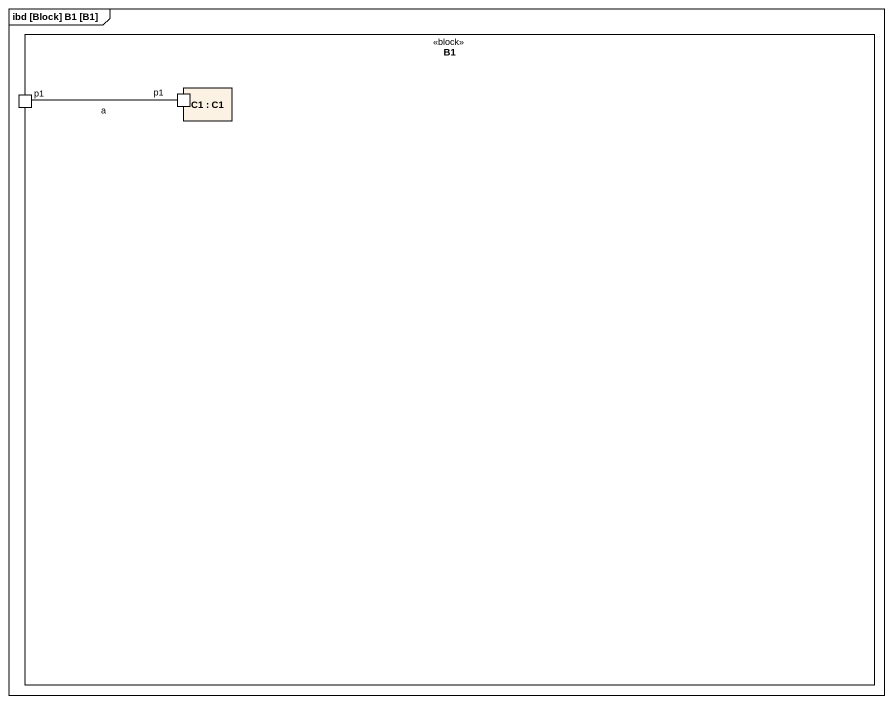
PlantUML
@startuml
mainframe ibd [Block] B1 [B1]
rectangle B1 <<block>> {
  rectangle "C1 : C1" as C1 {
    port "p1" as p1_2
  }
  port p1
}
p1 -right- p1_2 : a
@enduml
